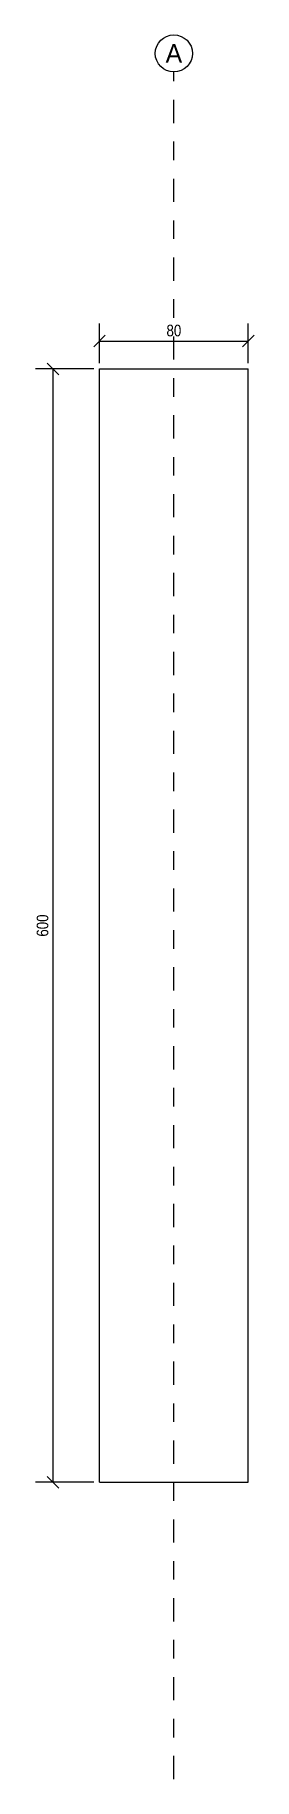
# Model space of a CAD drawing. Header units: metres. Extents: x -1.35 to -0.17, y -2.6 to 6.8.
import ezdxf
from ezdxf.enums import TextEntityAlignment as Align

# ---------------------------------------------------------------- set-up
doc = ezdxf.new("R2010")
doc.units = ezdxf.units.M
doc.linetypes.add('CENTER', pattern=[0.2, 0.125, -0.025, 0.025, -0.025])
doc.styles.add('OpenSansCondensed-Light', font='OpenSansCondensed-Light.ttf')
doc.dimstyles.new('EZ_M_25_H25_CM', dxfattribs={"dimtxt": 0.0625, "dimasz": 0.0625, "dimexe": 0.09375, "dimexo": 0.03125, "dimgap": 0.025, "dimtad": 1, "dimlfac": 100, "dimzin": 12, "dimdsep": 46, "dimtxsty": 'OpenSansCondensed-Light', "dimtsz": 0.03125, "dimcen": 2.5, "dimazin": 3, "dimtfac": 0.5, "dimtmove": 2, "dimatfit": 3})

msp = doc.modelspace()

# ---------------------------------------------------------------- linework, layer by layer
at = {"linetype": 'CENTER'}
msp.add_line((-0.6, -2.6), (-0.6, 6.6), dxfattribs=at)
for p, q in [((-1, -1), (-1, 5)), ((-1, 5), (-0.2, 5)), ((-0.2, -1), (-0.2, 5)), ((-1, -1), (-0.2, -1))]:
    msp.add_line(p, q)
msp.add_circle((-0.6, 6.7), 0.1)

# ---------------------------------------------------------------- texts
msp.add_text('A', height=0.1).set_placement((-0.6, 6.7), align=Align.MIDDLE_CENTER)

# ---------------------------------------------------------------- dimensions: what is measured, and where the dimension line sits
msp.add_linear_dim(base=(-1, 5.15), p1=(-1, 5), p2=(-0.2, 5), dimstyle='EZ_M_25_H25_CM').render()
msp.add_linear_dim(base=(-1.25, -1), p1=(-1, -1), p2=(-1, 5), angle=90, dimstyle='EZ_M_25_H25_CM').render()

doc.saveas('drawing.dxf')
